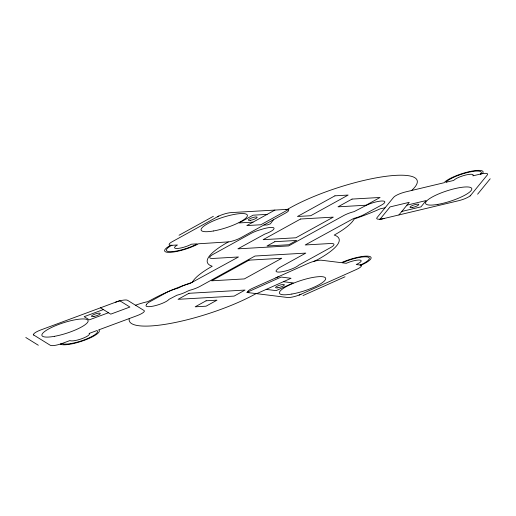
<?xml version="1.0" encoding="UTF-8"?>
<svg xmlns="http://www.w3.org/2000/svg" width="516" height="516" viewBox="0 0 516 516"><rect width="100%" height="100%" fill="white"/><g stroke="black" fill="none" stroke-linecap="round" stroke-linejoin="round"><path stroke-width="0.77" d="M129.284 318.546L129.116 319.63A77.419 17.415 -17.9 0 0 174.666 322.61A77.419 17.415 -17.9 0 0 255.175 294.107L256.071 293.598M275.854 277.847L278.853 276.505M398.945 214.94L409.252 202.33L390.083 206.903L379.782 219.513L458.569 200.718A10.397 2.341 -17.9 0 0 470.727 195.274M470.153 195.977L487.323 174.95A10.397 2.341 -17.9 0 0 480.319 174.085M477.61 194.197L490.2 178.781M273.506 219.7L270.41 223.828L266.991 225.021L263.947 224.976M411.562 190.494L411.684 190.391A77.419 17.415 -17.9 0 0 382.104 176.859A77.419 17.415 -17.9 0 0 287.335 209.457L287.302 209.477M228.304 241.959L224.918 243.894A77.419 17.415 -17.9 0 0 210.78 265.701L212.237 266.237L209.27 267.933A77.419 17.415 -17.9 0 0 192.449 282.059L191.488 282.587A77.419 17.415 -17.9 0 0 150.795 300.119L147.75 301.666A20.801 4.676 -17.9 0 0 136.256 304.969L135.527 305.24M179.033 235.257L213.36 216.314M218.816 216.004L172.002 241.83A10.397 2.341 -17.9 0 0 171.996 245.3M274.905 210.077L246.822 225.569L260.844 224.763L288.928 209.27L231.284 212.586A10.397 2.341 -17.9 0 0 217.255 216.862M256.658 293.668L291.043 278.285L281.136 277.06L246.751 292.443L287.483 297.487A10.397 2.341 -17.9 0 0 301.034 294.249M299.125 295.107L356.44 269.462A10.397 2.341 -17.9 0 0 360.078 265.005M302.982 295.584L345.01 276.776M103.342 309.561L84.172 316.676L89.294 319.849L108.463 312.741M313.992 261.322L317.585 259.671A77.419 17.415 -17.9 0 0 335.664 235.612L334.213 235.083L337.18 233.38A77.419 17.415 -17.9 0 0 353.995 219.255L354.963 218.726A77.419 17.415 -17.9 0 0 376.944 210.257L380.286 208.78L385.052 207.813M406.963 205.129L426.126 200.556L420.972 206.864L401.809 211.437M267.107 214.379L253.085 215.185L239.043 222.938L253.066 222.125M285.812 209.444L287.638 209.515A10.397 2.341 -17.9 0 1 285.8 212.921L240.553 237.882A10.397 2.341 -17.9 0 1 229.033 241.849L198.479 243.778A20.801 4.676 -17.9 0 1 170.415 252.33A20.801 4.676 -17.9 0 1 170.435 245.39L177.446 244.984A10.397 2.341 -17.9 0 0 177.433 248.46A10.397 2.341 -17.9 0 0 191.468 244.178L197.235 243.849A18.95 4.263 -17.9 0 1 171.66 251.64A18.95 4.263 -17.9 0 1 171.68 245.319M283.4 281.704L293.314 282.929L276.118 290.624L266.211 289.399M100.497 307.8L110.74 314.147L129.909 307.033L119.667 300.686L40.848 329.93A10.397 2.341 -17.9 0 0 33.824 335.077M33.256 334.723L50.329 345.307A10.397 2.341 -17.9 0 0 62.475 343.34M25.8 337.49L38.319 345.249M62.049 343.495A18.95 4.263 -17.9 0 0 84.179 339.909A18.95 4.263 -17.9 0 0 96.982 330.537L89.1 333.459A10.397 2.341 -17.9 0 1 82.076 338.606A10.397 2.341 -17.9 0 1 69.931 340.573L60.346 344.127A20.801 4.676 -17.9 0 0 84.637 340.192A20.801 4.676 -17.9 0 0 98.685 329.898L137.03 315.676A10.397 2.341 -17.9 0 0 144.061 310.529L127.555 300.299A10.397 2.341 -17.9 0 0 115.41 302.266M360.297 265.031A18.95 4.263 -17.9 0 0 366.934 256.904A18.95 4.263 -17.9 0 0 342.243 262.792L346.32 263.302A10.397 2.341 -17.9 0 1 359.871 260.064A10.397 2.341 -17.9 0 1 356.227 264.527L361.181 265.14A20.801 4.676 -17.9 0 0 368.463 256.22A20.801 4.676 -17.9 0 0 341.366 262.683L321.545 260.232A10.397 2.341 -17.9 0 0 307.994 263.47L252.595 288.257A10.397 2.341 -17.9 0 0 248.951 292.714M480.744 173.982A18.95 4.263 -17.9 0 0 467.98 172.402A18.95 4.263 -17.9 0 0 445.824 182.316L453.699 180.439A10.397 2.341 -17.9 0 1 465.858 174.995A10.397 2.341 -17.9 0 1 472.869 175.866L482.447 173.576A20.801 4.676 -17.9 0 0 468.438 171.841A20.801 4.676 -17.9 0 0 444.121 182.722L405.789 191.868A10.397 2.341 -17.9 0 0 393.637 197.305L377.035 217.629A10.397 2.341 -17.9 0 0 384.046 218.5M146.589 304.317L146.138 305.169A12.249 2.754 -17.9 0 0 155.322 305.64A12.249 2.754 -17.9 0 0 169.003 299.357L176.904 295.229A12.249 2.754 -17.9 0 0 187.45 291.224L189.533 290.34A12.249 2.754 -17.9 0 0 200.079 286.335L255.007 256.026L305.795 253.104L280.362 267.14A12.249 2.754 -17.9 0 0 277.718 268.946L276.828 269.784A12.249 2.754 -17.9 0 0 283.503 271.487A12.249 2.754 -17.9 0 0 298.622 265.224L330.575 247.59A12.249 2.754 -17.9 0 0 330.588 243.507L305.195 244.965L353.718 218.436A12.249 2.754 -17.9 0 0 364.206 214.482L381.305 205.168A12.249 2.754 -17.9 0 0 381.55 201.008A12.249 2.754 -17.9 0 0 365.025 205.987L354.15 211.605A12.249 2.754 -17.9 0 0 343.604 215.611L288.683 245.913L237.895 248.841L264.779 234.096A12.249 2.754 -17.9 0 0 273.996 228.143A12.249 2.754 -17.9 0 0 262.251 229.156L259.161 230.104A12.249 2.754 -17.9 0 0 251.028 233.432L213.108 254.349A12.249 2.754 -17.9 0 0 213.095 258.439L238.489 256.981L189.907 283.523A12.249 2.754 -17.9 0 0 179.362 287.528L177.272 288.412A12.249 2.754 -17.9 0 0 166.733 292.417L149.879 301.712A12.249 2.754 -17.9 0 0 146.589 304.317M334.923 195.828L297.474 216.488L310.716 215.727L348.165 195.061L334.923 195.828M300.583 219.01L263.134 239.669L295.849 237.786L333.297 217.126L300.583 219.01M274.809 241.701L267.004 246.003L288.818 244.745L296.623 240.443L274.809 241.701M352.047 199.079L337.999 206.832L366.044 205.22L380.086 197.467L352.047 199.079M188.979 293.294L178.052 299.319L234.141 296.094L245.061 290.063L188.979 293.294M249.047 260.148L211.605 280.807L244.32 278.924L281.768 258.264L249.047 260.148M206.09 300.789L195.164 306.82L206.071 306.188L216.991 300.164L206.09 300.789M93.938 316.437A4.625 1.038 -17.9 0 0 100.291 313.451A4.625 1.038 -17.9 0 0 93.441 314.708A4.625 1.038 -17.9 0 0 93.938 316.437M54.296 336.355A24.265 5.457 -17.9 0 0 88.133 320.72A24.265 5.457 -17.9 0 0 52.58 326.983A24.265 5.457 -17.9 0 0 54.296 336.355M277.898 287.786A4.625 1.038 -17.9 0 0 284.387 284.813A4.625 1.038 -17.9 0 0 277.653 285.974A4.625 1.038 -17.9 0 0 277.898 287.786M291.85 294.049A24.265 5.457 -17.9 0 0 325.686 278.408A24.265 5.457 -17.9 0 0 290.134 284.671A24.265 5.457 -17.9 0 0 291.85 294.049M250.557 220.293A4.625 1.038 -17.9 0 0 257.174 217.333A4.625 1.038 -17.9 0 0 250.563 218.403A4.625 1.038 -17.9 0 0 250.557 220.293M213.54 230.968A24.265 5.457 -17.9 0 0 247.377 215.327A24.265 5.457 -17.9 0 0 211.818 221.59A24.265 5.457 -17.9 0 0 213.54 230.968M412.31 207.49A4.625 1.038 -17.9 0 0 418.798 204.517A4.625 1.038 -17.9 0 0 412.065 205.678A4.625 1.038 -17.9 0 0 412.31 207.49M437.981 204.355A24.265 5.457 -17.9 0 0 471.817 188.721A24.265 5.457 -17.9 0 0 436.265 194.984A24.265 5.457 -17.9 0 0 437.981 204.355"/></g></svg>
